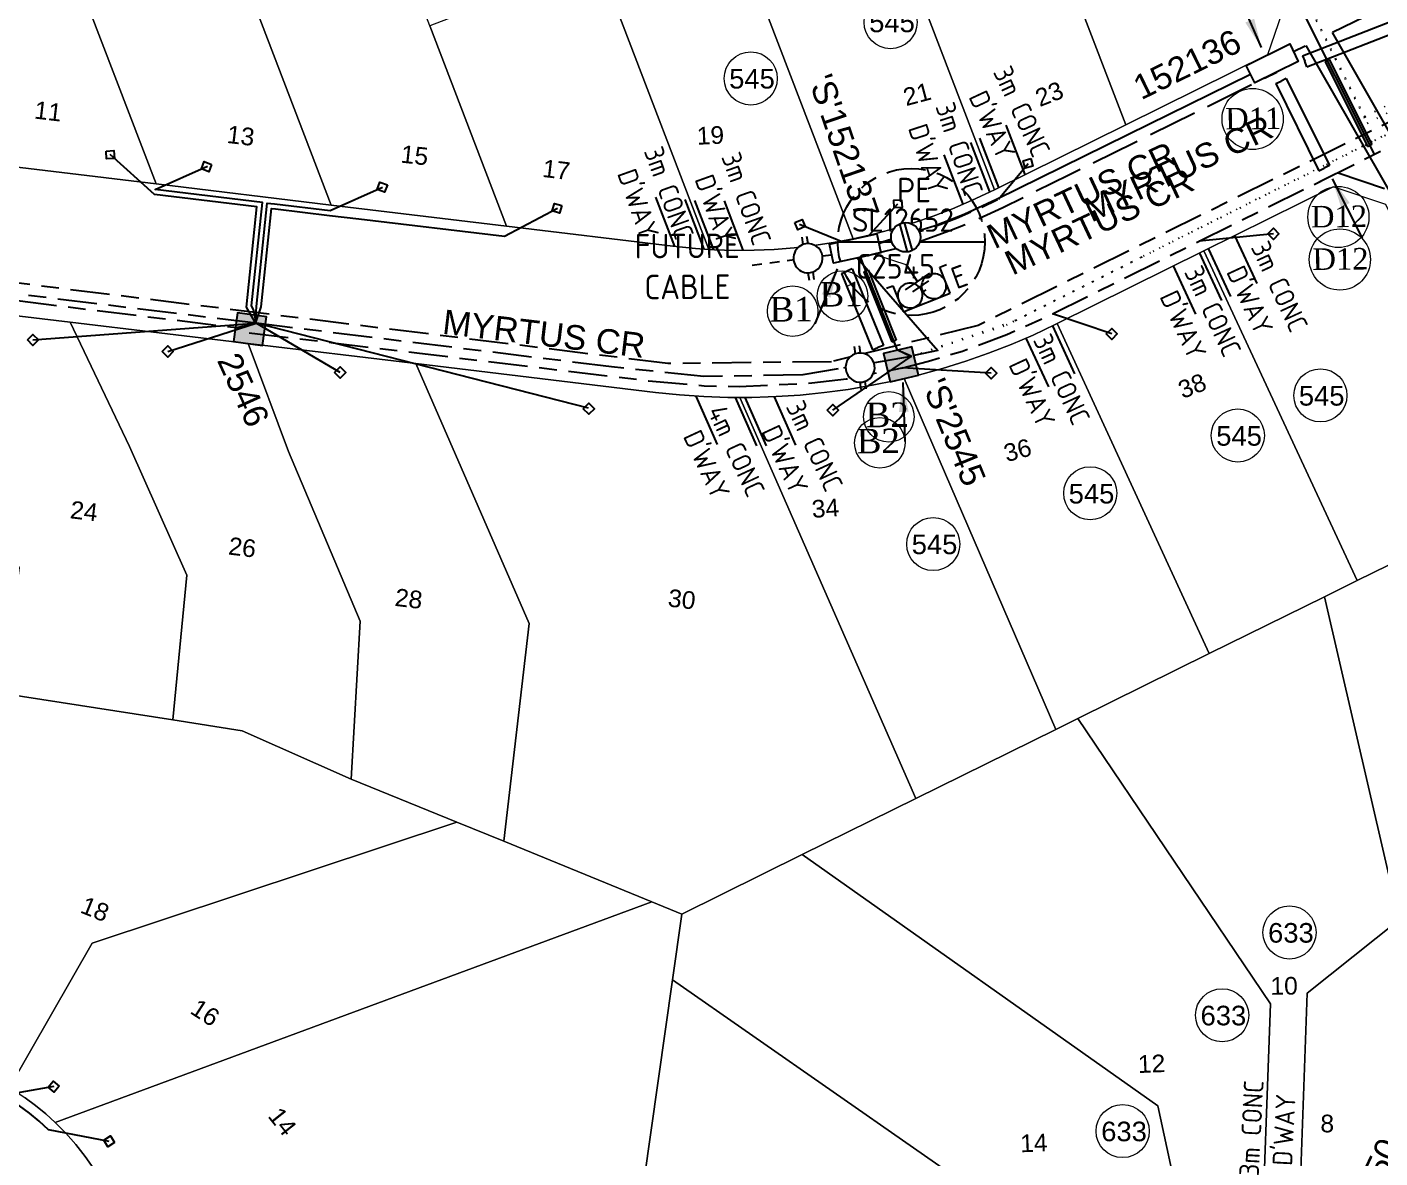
# Model space of a CAD drawing. Header units: metres. Extents: x 298214 to 299272, y 6265564 to 6266203.
# Drawn here: x 298589.3 to 298727.3, y 6265861.8 to 6265977.2 of the extents above; entities that cross this region are included whole.
import ezdxf
from ezdxf.enums import TextEntityAlignment as Align

# ---------------------------------------------------------------- set-up
doc = ezdxf.new("R2010")
doc.units = ezdxf.units.M
for name, pattern in [('Cable Exist UG', [8.2, 4, -1.2, 1.8, -1.2]), ('Cable Remove', [2, 0, -2]), ('IE Trench LV', [6.5, 5, -1.5]), ('IECLCHAINA', [8.2, 4, -1.2, 1.8, -1.2]), ('IECLDOTA', [1.8, 1, -0.8])]:
    doc.linetypes.add(name, pattern=pattern)
doc.layers.get('0').update_dxf_attribs({"color": 6})
doc.layers.add('Cadastre Land Parcels_SP_EXT', color=9, linetype='Continuous', lineweight=5)
doc.layers.add('Cadastre Roads_SP_EXT', color=9, linetype='Continuous', lineweight=5)
for name, color, linetype in [('Duct_SP_NEW', 2, 'Continuous'), ('Equip_LV_EXT', 7, 'Continuous'), ('Equip_LV_NEW', 2, 'Continuous'), ('Mains_HV_EXT', 7, 'Continuous'), ('Mains_LV_EXT', 7, 'Continuous'), ('Mains_LV_NEW_T84', 2, 'Continuous'), ('Mains_SL_EXT', 7, 'Continuous'), ('Notes_LV_MISC', 7, 'Continuous'), ('NOTES_SL_EXT', 7, 'Continuous'), ('Notes_SL_MISC', 7, 'Continuous'), ('Notes_SP_EXT', 7, 'Continuous'), ('Notes_SP_MISC', 7, 'Continuous'), ('Services_SP_EXT', 7, 'Continuous'), ('SupportsUG_SP_LV_NEW', 2, 'Continuous'), ('SupportsUG_SP_LV_SL_EXT', 7, 'Continuous'), ('Trench_SP_NEW', 2, 'Continuous'), ('UG_Details_SP_MISC', 7, 'Continuous')]:
    doc.layers.add(name, color=color, linetype=linetype)
doc.layers.add('Features_HIDE', color=1, linetype='Continuous', plot=False)
doc.layers.get('Features_HIDE').off()
doc.styles.add('COLUMN_LABEL', font='arial.ttf')
doc.styles.add('iecISOCP', font='isocp.shx')
doc.styles.add('iecNAME', font='times.ttf')
doc.styles.add('iecRoadName', font='arial.ttf', dxfattribs={"height": 3.5})
doc.styles.add('POLE_LABEL', font='arial.ttf')
doc.styles.get("Standard").update_dxf_attribs({"font": 'arial.ttf'})
doc.linetypes.add('IECLCABX1', pattern='A,7,-0.25,["x",Standard,S=2,R=0,X=0.2,Y=-0.8],-2.1', length=9.35)
doc.dimstyles.new('UGT1', dxfattribs={"dimtxt": 2.5, "dimasz": 2, "dimexe": 1.25, "dimexo": 0.625, "dimgap": 1, "dimtad": 1, "dimjust": 1, "dimlfac": 1000, "dimtxsty": 'iecISOCP', "dimblk1": 'M05', "dimblk2": 'NONE', "dimsah": 1, "dimcen": 0, "dimse1": 1, "dimse2": 1, "dimadec": 0, "dimazin": 0, "dimtfac": 1, "dimtmove": 0, "dimatfit": 3, "dimfxl": 1, "dimarcsym": 0})

# ---------------------------------------------------------------- blocks, each defined once
blk = doc.blocks.new('COLUMN_EXT')
blk.add_hatch(color=256).paths.add_polyline_path([(-1.49, 1.48), (-1.49, -1.49), (1.48, -1.49), (1.48, 1.48)])
blk.add_lwpolyline([(-1.49, -1.49), (1.48, -1.49), (1.48, 1.48), (-1.49, 1.48)], close=True)
for tag, height, style, flags, p in [('ASSET_NUM', 2.5, 'COLUMN_LABEL', 8, (2, 2)), ('STRUCTURE_PLANT_NUMBER', 0.2, 'POLE_LABEL', 9, (1.81, 0.03)), ('STREET_CODE', 0.2, 'COLUMN_LABEL', 9, (1.81, -0.2))]:
    blk.add_attdef(tag, text='', height=height, dxfattribs=dict(style=style, flags=flags)).set_placement(p, align=Align.MIDDLE_LEFT)
at = {"flags": 9}
for tag, p in [('COLUMN_TYPE', (1.81, -0.4)), ('OWNED_BY', (1.81, -0.6)), ('STATE', (1.81, -0.8)), ('USAGE', (1.81, -1)), ('LEGEND', (1.81, -1.2)), ('LOCATION', (1.81, -1.4)), ('STREETNAME', (1.81, -1.6)), ('SUBURB', (1.81, -1.8)), ('NOTES', (1.81, -2))]:
    blk.add_attdef(tag, text='', height=0.2, dxfattribs=at).set_placement(p, align=Align.MIDDLE_LEFT)
at = {"flags": 1}
blk.add_attdef('Z', (1.81, -2.35), '', height=0.2, dxfattribs=at)
blk = doc.blocks.new('CCP_EXT')
at = {"flags": 9}
for tag, p in [('LEGEND', (0, -1.4)), ('STATE', (0, -1.8)), ('LIFE_SUPPORT', (0, -1.6)), ('NOTES', (0, -2))]:
    blk.add_attdef(tag, text='', height=0.2, dxfattribs=at).set_placement(p, align=Align.MIDDLE_LEFT)
blk.add_wipeout([(0, 0.57), (0.57, 0), (0, -0.57), (-0.57, 0)])
blk.add_lwpolyline([(-0.57, 0), (0, 0.57), (0.57, 0), (0, -0.57), (-0.57, 0)])
at = {"flags": 1}
blk.add_attdef('Z', (0, 0), '', height=0.2, dxfattribs=at)
at = {"flags": 9}
for tag, p in [('CCP_TYPE', (0, 0)), ('CONSTRUCTED_VOLTAGE', (0, -0.2)), ('OPERATING_VOLTAGE', (0, -0.6)), ('ORIENTATION', (0, -0.8)), ('OWNED_BY', (0, -1)), ('NO_PHASES', (0, -0.4)), ('USAGE', (0, -1.2))]:
    blk.add_attdef(tag, text='', height=0.2, dxfattribs=at).set_placement(p, align=Align.MIDDLE_LEFT)
blk = doc.blocks.new('LV_UG_LINKS_OPEN_EXT')
for p, q in [((-0.25, 1.47), (-0.25, 2.22)), ((0.25, 1.47), (0.25, 2.22)), ((-0.25, -1.47), (-0.25, -2.22)), ((0.25, -1.47), (0.25, -2.22))]:
    blk.add_line(p, q)
at = {"flags": 9}
for tag, p in [('ACTUAL_STATUS', (0, 0)), ('CONSTRUCTED_VOLTAGE', (0, -0.2)), ('OPERATING_VOLTAGE', (0, -0.6)), ('ORIENTATION', (0, -0.8)), ('STATE', (0, -1)), ('SWITCH_TYPE', (0, -1.2)), ('NO_PHASES', (0, -0.4)), ('USAGE', (0, -1.4)), ('NOTES', (0, -1.6))]:
    blk.add_attdef(tag, text='', height=0.2, dxfattribs=at).set_placement(p, align=Align.MIDDLE_LEFT)
at = {"flags": 1}
blk.add_attdef('Z', (0, 0), '', height=0.2, dxfattribs=at)
blk.add_wipeout([(-0.25, 1.47), (-0.43, 1.43), (-0.61, 1.36), (-0.77, 1.28), (-0.93, 1.17), (-1.07, 1.05), (-1.19, 0.9), (-1.29, 0.75), (-1.38, 0.58), (-1.44, 0.4), (-1.48, 0.22), (-1.49, 0.03), (-1.49, -0.16), (-1.45, -0.34), (-1.4, -0.52), (-1.32, -0.69), (-1.23, -0.85), (-1.11, -1), (-0.98, -1.13), (-0.83, -1.24), (-0.66, -1.34), (-0.49, -1.41), (-0.31, -1.46), (-0.13, -1.49), (0.06, -1.49), (0.25, -1.47), (0.43, -1.43), (0.61, -1.36), (0.77, -1.28), (0.93, -1.17), (1.07, -1.05), (1.19, -0.9), (1.29, -0.75), (1.38, -0.58), (1.44, -0.4), (1.48, -0.22), (1.49, -0.03), (1.49, 0.16), (1.45, 0.34), (1.4, 0.52), (1.32, 0.69), (1.23, 0.85), (1.11, 1), (0.98, 1.13), (0.83, 1.24), (0.66, 1.34), (0.49, 1.41), (0.31, 1.46), (0.13, 1.49), (-0.06, 1.49)])
blk.add_lwpolyline([(0, -1.49, 1), (0, 1.49, 1)], format="xyb", close=True)
blk = doc.blocks.new('d2212')
at = {"layer": 'Notes_SP_EXT', "color": 1}
for p, q in [((298848.042, 6265874.283), (298848.502, 6265874.285)), ((298848.507, 6265874.285), (298848.511, 6265872.388)), ((298851.946, 6265873.521), (298851.942, 6265874.293)), ((298851.943, 6265874.293), (298852.443, 6265874.295)), ((298851.951, 6265872.396), (298851.946, 6265873.521)), ((298848.511, 6265872.384), (298851.951, 6265872.392))]:
    blk.add_line(p, q, dxfattribs=at)
for points in [[(298848.522, 6265873.233, 1), (298850.21, 6265873.23, 1)], [(298850.257, 6265873.233, 1), (298851.944, 6265873.23, 1)]]:
    blk.add_lwpolyline(points, format="xyb", close=True, dxfattribs=at)
at = {"layer": 'Notes_SP_MISC', "linetype": 'Continuous', "insert": (298852.94, 6265873.193), "char_height": 1.5, "width": 1.93709, "attachment_point": 5, "rotation": 358.65917, "style": 'iecISOCP'}
blk.add_mtext('E', dxfattribs=at)
blk = doc.blocks.new('PILLAR_NEW')
for tag, height, flags, p in [('ASSET_NUM', 2.5, 8, (2, 4)), ('STREET_CODE', 0.2, 9, (1.5, 2))]:
    blk.add_attdef(tag, text='', height=height, dxfattribs=dict(flags=flags)).set_placement(p, align=Align.MIDDLE_LEFT)
blk.add_wipeout([(-2.47, 0.99), (2.47, 0.99), (2.47, -0.99), (-2.47, -0.99)])
at = {"lineweight": -3}
blk.add_lwpolyline([(-2.47, 0.99), (2.47, 0.99), (2.47, -0.99), (-2.47, -0.99)], close=True, dxfattribs=at)
for tag, flags, p in [('OWNED_BY', 9, (1.5, 1.8)), ('OPERATED_BY', 9, (1.5, 1.6)), ('MAINTAINED_BY', 9, (1.5, 1.4)), ('STATE', 9, (1.5, 1.2)), ('SUPPORT_TYPE', 9, (1.5, 1)), ('SUBURB', 9, (1.5, 0.2)), ('STREETNAME', 9, (1.5, 0)), ('USAGE', 9, (1.5, 0.8)), ('LEGEND', 9, (1.5, 0.6)), ('PARENT', 9, (1.5, 0.4)), ('Z', 1, (1.5, -0.6)), ('LOCATION', 9, (1.5, -0.2)), ('NOTES', 9, (1.5, -0.4))]:
    blk.add_attdef(tag, text='', height=0.2, dxfattribs=dict(flags=flags)).set_placement(p, align=Align.MIDDLE_LEFT)
blk = doc.blocks.new('_None')
blk = doc.blocks.new('M05')
blk.add_hatch(color=256).paths.add_polyline_path([(-2, 0), (-0.701, -0.75), (-0.701, 0.75)])
at = {"color": 1}
blk.add_lwpolyline([(-0.701, 0.75), (-0.701, -0.75), (-2, 0)], close=True, dxfattribs=at)
blk = doc.blocks.new('LV_UG_LINKS_CLOSED_NEW')
for tag, flags, p in [('TYPE', 9, (1.5, -2.6)), ('Z', 1, (1.5, -2.8)), ('NUMBER_OF_PHASES', 9, (1.5, -2.4))]:
    blk.add_attdef(tag, text='', height=0.2, dxfattribs=dict(flags=flags)).set_placement(p, align=Align.MIDDLE_LEFT)
blk.add_wipeout([(-1.06, 1.06), (-1.18, 0.92), (-1.29, 0.76), (-1.37, 0.59), (-1.43, 0.42), (-1.48, 0.23), (-1.49, 0.05), (-1.49, -0.14), (-1.46, -0.33), (-1.41, -0.51), (-1.33, -0.68), (-1.24, -0.84), (-1.12, -0.99), (-0.99, -1.12), (-0.84, -1.24), (-0.68, -1.33), (-0.51, -1.41), (-0.33, -1.46), (-0.14, -1.49), (0.05, -1.49), (0.23, -1.48), (0.42, -1.43), (0.59, -1.37), (0.76, -1.29), (0.92, -1.18), (1.06, -1.06), (1.18, -0.92), (1.29, -0.76), (1.37, -0.59), (1.43, -0.42), (1.48, -0.23), (1.49, -0.05), (1.49, 0.14), (1.46, 0.33), (1.41, 0.51), (1.33, 0.68), (1.24, 0.84), (1.12, 0.99), (0.99, 1.12), (0.84, 1.24), (0.68, 1.33), (0.51, 1.41), (0.33, 1.46), (0.14, 1.49), (-0.05, 1.49), (-0.23, 1.48), (-0.42, 1.43), (-0.59, 1.37), (-0.76, 1.29), (-0.92, 1.18)])
for p, q in [((-0.25, -1.48), (-0.25, 1.48)), ((0.25, -1.48), (0.25, 1.48))]:
    blk.add_line(p, q)
blk.add_circle((0, 0), 1.5)
at = {"flags": 9}
for tag, p in [('ACTUAL_STATUS', (1.5, 0)), ('CONSTRUCTED_VOLTAGE', (1.5, -0.2)), ('OPERATING_VOLTAGE', (1.5, -0.6)), ('ORIENTATION', (1.5, -0.8)), ('STATE', (1.5, -1)), ('SWITCH_TYPE', (1.5, -1.2)), ('NO_PHASES', (1.5, -0.4)), ('USAGE', (1.5, -1.4)), ('OWNED_BY', (1.5, -1.8)), ('OPERATED_BY', (1.5, -2)), ('NOTES', (1.5, -1.6)), ('MAINTAINED_BY', (1.5, -2.2))]:
    blk.add_attdef(tag, text='', height=0.2, dxfattribs=at).set_placement(p, align=Align.MIDDLE_LEFT)
blk = doc.blocks.new('Earth')
for p, q in [((170.11, 339.38), (170.11, 341.42)), ((168.61, 339.38), (171.61, 339.38)), ((169.11, 338.78), (171.11, 338.78)), ((169.86, 338.18), (170.36, 338.18))]:
    blk.add_line(p, q)

msp = doc.modelspace()

# ---------------------------------------------------------------- linework, layer by layer
at = {"layer": 'Cadastre Land Parcels_SP_EXT', "linetype": 'Continuous'}
for points in [[(298690.83, 6265994.75), (298701.39, 6265967.2), (298715.91, 6265974.37), (298717.72, 6265979.73), (298707.2, 6266001.01), (298690.83, 6265994.75)], [(298676.93, 6265989.42), (298687.99, 6265960.58), (298701.39, 6265967.2), (298690.83, 6265994.75), (298679.04, 6265990.23), (298676.93, 6265989.42)], [(298662.7, 6265983.97), (298673.58, 6265955.57), (298675.65, 6265956.05), (298677.69, 6265956.59), (298679.72, 6265957.21), (298681.73, 6265957.9), (298683.71, 6265958.65), (298685.65, 6265959.48), (298687.57, 6265960.38), (298687.99, 6265960.58), (298676.93, 6265989.42), (298664.91, 6265984.82), (298662.7, 6265983.97)], [(298594.17, 6265982.76), (298602.44, 6265961.18), (298620.32, 6265959.02), (298611.69, 6265981.53), (298609.04, 6265988.45), (298594.17, 6265982.76)], [(298574.43, 6265979.91), (298580.6, 6265963.82), (298602.44, 6265961.18), (298594.17, 6265982.76), (298592.6, 6265986.87), (298574.43, 6265979.91)], [(298611.69, 6265981.53), (298620.32, 6265959.02), (298638.2, 6265956.87), (298630.36, 6265977.31), (298626.55, 6265987.22), (298611.69, 6265981.53)], [(298630.36, 6265977.31), (298638.2, 6265956.87), (298655.18, 6265954.82), (298657.48, 6265954.58), (298658.86, 6265954.49), (298649.5, 6265978.91), (298647.58, 6265983.91), (298630.36, 6265977.31)], [(298649.5, 6265978.91), (298658.86, 6265954.49), (298659.41, 6265954.46), (298661.45, 6265954.39), (298663.48, 6265954.4), (298665.52, 6265954.49), (298667.54, 6265954.65), (298669.57, 6265954.88), (298671.58, 6265955.19), (298673.58, 6265955.57), (298662.7, 6265983.97), (298649.5, 6265978.91)], [(298709.37, 6265954.35), (298725.01, 6265920.69), (298742.6, 6265929.31), (298740.83, 6265932.89), (298739.98, 6265934.67), (298727.93, 6265959.08), (298722.57, 6265960.89), (298709.37, 6265954.35)], [(298694.39, 6265946.93), (298709.92, 6265913.24), (298721.67, 6265919.04), (298725.01, 6265920.69), (298709.37, 6265954.35), (298694.39, 6265946.93)], [(298576.8, 6265949.09), (298588.45, 6265921.98), (298586.83, 6265909.18), (298604.14, 6265906.47), (298605.59, 6265921.24), (298599.71, 6265934.36), (298593.65, 6265947.07), (298576.8, 6265949.09)], [(298593.65, 6265947.07), (298599.71, 6265934.36), (298605.59, 6265921.24), (298604.14, 6265906.47), (298611.23, 6265905.36), (298622.35, 6265900.41), (298623.27, 6265916.54), (298615.94, 6265933.85), (298611.82, 6265944.89), (298593.65, 6265947.07)], [(298678.78, 6265941.32), (298694.25, 6265905.5), (298696.51, 6265906.61), (298709.92, 6265913.24), (298694.39, 6265946.93), (298694.2, 6265946.83), (298691.95, 6265945.75), (298689.69, 6265944.78), (298687.39, 6265943.89), (298685.06, 6265943.07), (298682.7, 6265942.34), (298680.33, 6265941.69), (298678.78, 6265941.32)], [(298611.82, 6265944.89), (298615.94, 6265933.85), (298623.27, 6265916.54), (298622.35, 6265900.41), (298633.13, 6265896.04), (298637.92, 6265894.09), (298640.51, 6265916.32), (298628.93, 6265942.84), (298611.82, 6265944.89)], [(298628.93, 6265942.84), (298640.51, 6265916.32), (298637.92, 6265894.09), (298653.02, 6265887.9), (298656.09, 6265886.65), (298668.38, 6265892.72), (298679.96, 6265898.44), (298662, 6265939.39), (298660.79, 6265939.39), (298658.32, 6265939.48), (298655.86, 6265939.65), (298653.4, 6265939.9), (298628.93, 6265942.84)], [(298662, 6265939.39), (298679.96, 6265898.44), (298694.25, 6265905.5), (298678.78, 6265941.32), (298677.93, 6265941.11), (298675.51, 6265940.62), (298673.08, 6265940.21), (298670.64, 6265939.88), (298668.18, 6265939.63), (298665.72, 6265939.47), (298663.26, 6265939.39), (298662, 6265939.39)], [(298721.67, 6265919.04), (298729.31, 6265886.08), (298755.53, 6265906.97), (298753.69, 6265909.56), (298751.92, 6265912.2), (298750.23, 6265914.89), (298748.62, 6265917.64), (298747.08, 6265920.42), (298745.63, 6265923.25), (298745.3, 6265923.93), (298744.39, 6265925.7), (298742.6, 6265929.31), (298725.01, 6265920.69), (298721.67, 6265919.04)], [(298696.51, 6265906.61), (298716.18, 6265877.48), (298715.19, 6265850.49), (298716.42, 6265850.7), (298717.66, 6265850.86), (298718.91, 6265850.95), (298719.92, 6265878.6), (298729.31, 6265886.08), (298721.67, 6265919.04), (298709.92, 6265913.24), (298696.51, 6265906.61)], [(298578.09, 6265910.55), (298584.5, 6265882.38), (298581.31, 6265871.66), (298582.74, 6265871.19), (298584.14, 6265870.65), (298585.51, 6265870.02), (298586.84, 6265869.33), (298587.46, 6265868.96), (298595.9, 6265883.67), (298633.13, 6265896.04), (298622.35, 6265900.41), (298611.23, 6265905.36), (298604.14, 6265906.47), (298586.83, 6265909.18), (298578.09, 6265910.55)], [(298668.38, 6265892.72), (298704.66, 6265867.1), (298708.73, 6265848.35), (298710.08, 6265848.95), (298711.45, 6265849.48), (298712.68, 6265849.88), (298713.93, 6265850.22), (298715.19, 6265850.49), (298716.18, 6265877.48), (298696.51, 6265906.61), (298694.25, 6265905.5), (298679.96, 6265898.44), (298668.38, 6265892.72)], [(298587.46, 6265868.96), (298587.98, 6265868.65), (298589.08, 6265867.91), (298590.14, 6265867.12), (298591.17, 6265866.28), (298592.15, 6265865.39), (298653.02, 6265887.9), (298637.92, 6265894.09), (298633.13, 6265896.04), (298595.9, 6265883.67), (298587.46, 6265868.96)], [(298655.13, 6265879.93), (298704.32, 6265845.65), (298704.93, 6265846.11), (298706.15, 6265846.92), (298707.43, 6265847.67), (298708.73, 6265848.35), (298704.66, 6265867.1), (298668.38, 6265892.72), (298656.09, 6265886.65), (298655.13, 6265879.93)], [(298592.15, 6265865.39), (298593.23, 6265864.29), (298594.25, 6265863.14), (298595.2, 6265861.92), (298596.07, 6265860.66), (298596.88, 6265859.34), (298597.6, 6265857.98), (298598.25, 6265856.58), (298598.81, 6265855.15), (298652.21, 6265859.33), (298655.13, 6265879.93), (298656.09, 6265886.65), (298653.02, 6265887.9), (298592.15, 6265865.39)], [(298744.05, 6265874.89), (298729.31, 6265886.08), (298719.92, 6265878.6), (298718.91, 6265850.95), (298720.37, 6265850.98), (298721.83, 6265850.94), (298723.28, 6265850.82), (298724.72, 6265850.61), (298726.16, 6265850.33), (298727.57, 6265849.96), (298728.96, 6265849.53), (298730.33, 6265849.01), (298731.66, 6265848.43), (298744.05, 6265874.89)], [(298652.21, 6265859.33), (298692.36, 6265831.22), (298698.77, 6265840.03), (298699.65, 6265841.18), (298700.59, 6265842.27), (298701.59, 6265843.31), (298702.64, 6265844.3), (298703.75, 6265845.22), (298704.32, 6265845.65), (298655.13, 6265879.93), (298652.21, 6265859.33)]]:
    msp.add_lwpolyline(points, close=True, dxfattribs=at)
at = {"layer": 'Cadastre Land Parcels_SP_EXT'}
for centre in [(298677.4, 6265977.69), (298663.12, 6265971.94), (298721.26, 6265939.59), (298712.83, 6265935.5), (298697.77, 6265929.6), (298681.75, 6265924.42), (298718.11, 6265884.78), (298711.23, 6265876.33), (298701.08, 6265864.51)]:
    msp.add_circle(centre, 2.71, dxfattribs=at)
at = {"layer": 'Duct_SP_NEW'}
for p, q in [((298719.44, 6265974.26), (298734.76, 6265980.22)), ((298719.88, 6265973.14), (298735.2, 6265979.1)), ((298719.44, 6265974.26), (298719.66, 6265973.7)), ((298719.88, 6265973.14), (298719.66, 6265973.7)), ((298716.71, 6265971.42), (298717.25, 6265971.68)), ((298716.71, 6265971.42), (298721.11, 6265962.52)), ((298717.78, 6265971.95), (298717.25, 6265971.68)), ((298717.78, 6265971.95), (298722.19, 6265963.05)), ((298721.11, 6265962.52), (298721.65, 6265962.79)), ((298722.19, 6265963.05), (298721.65, 6265962.79)), ((298672.37, 6265952.05), (298672.93, 6265952.28))]:
    msp.add_line(p, q, dxfattribs=at)
at = {"layer": 'Mains_LV_EXT', "linetype": 'Cable Remove', "ltscale": 0.5}
msp.add_lwpolyline([(298709.58, 6266000.49), (298726.03, 6265967.38), (298733.55, 6265971.21), (298731.25, 6265975.87), (298735.09, 6265977.77), (298737.34, 6265977.09)], dxfattribs=at)
at = {"layer": 'Mains_LV_EXT', "linetype": 'Cable Exist UG'}
for points in [[(298612.65, 6265946.95), (298554.14, 6265954.11)], [(298679.48, 6265943.55), (298672.07, 6265942.29)]]:
    msp.add_lwpolyline(points, dxfattribs=at)
at = {"layer": 'Mains_LV_NEW_T84', "color": 2, "linetype": 'IECLCABX1', "flags": 128}
for points in [[(298735.57, 6265982.97), (298731.4, 6265981), (298722.49, 6265976.62)], [(298746.56, 6265930.3), (298731.49, 6265960.92), (298722.48, 6265976.62)], [(298742.38, 6265931.99), (298728.84, 6265959.51), (298719.8, 6265975.29)]]:
    msp.add_lwpolyline(points, dxfattribs=at)
at = {"layer": 'Mains_SL_EXT', "linetype": 'Cable Remove', "ltscale": 0.5}
msp.add_lwpolyline([(298737.34, 6265977.09), (298735.68, 6265973.08), (298725.78, 6265968.01), (298707.57, 6266004.79)], dxfattribs=at)
at = {"layer": 'Mains_SL_EXT', "linetype": 'Cable Exist UG'}
msp.add_lwpolyline([(298554.14, 6265954.11), (298555.74, 6265953.26), (298610.69, 6265946.51), (298612.65, 6265946.95)], dxfattribs=at)
at = {"layer": 'Notes_LV_MISC', "lineweight": 0}
msp.add_circle((298723.1, 6265957.8), 3.12, dxfattribs=at)
at = {"layer": 'Notes_SP_EXT'}
for p, q in [((298687.53, 6265960.36), (298685.59, 6265965.41)), ((298688.43, 6265960.8), (298686.5, 6265965.85)), ((298684.8, 6265959.12), (298682.86, 6265964.16)), ((298655.38, 6265954.8), (298653.44, 6265959.84)), ((298658.37, 6265954.52), (298656.43, 6265959.57)), ((298659.36, 6265954.46), (298657.43, 6265959.5)), ((298662.36, 6265954.4), (298660.43, 6265959.44)), ((298712.51, 6265955.9), (298714.78, 6265951.01)), ((298708.9, 6265954.17), (298711.18, 6265949.27)), ((298709.82, 6265954.57), (298712.09, 6265949.68)), ((298706.24, 6265952.8), (298708.51, 6265947.9)), ((298693.91, 6265946.69), (298696.18, 6265941.79)), ((298691.22, 6265945.36), (298693.5, 6265940.46)), ((298657.52, 6265939.53), (298659.71, 6265934.58)), ((298661.52, 6265939.39), (298663.7, 6265934.44)), ((298662.52, 6265939.39), (298664.7, 6265934.44)), ((298665.52, 6265939.46), (298667.7, 6265934.52))]:
    msp.add_line(p, q, dxfattribs=at)
at = {"layer": 'Notes_SP_EXT', "lineweight": 0}
for centre, radius in [((298723.25, 6265953.46), 3.12), ((298667.4, 6265948.19), 2.58), ((298676.3, 6265934.75), 2.58)]:
    msp.add_circle(centre, radius, dxfattribs=at)
at = {"layer": 'Services_SP_EXT'}
for points in [[(298679.51, 6265943.58), (298678.11, 6265944.21), (298673.96, 6265954.62)], [(298679.54, 6265943.53), (298678.11, 6265944.21), (298674.33, 6265953.69)]]:
    msp.add_lwpolyline(points, dxfattribs=at)
at = {"layer": 'Trench_SP_NEW', "color": 4, "linetype": 'IE Trench LV', "flags": 128}
msp.add_lwpolyline([(298723.06, 6265962.31), (298729.99, 6265959.96)], dxfattribs=at)
at = {"layer": 'UG_Details_SP_MISC'}
for p, q in [((298721.73, 6265973.68), (298721.94, 6265973.79)), ((298721.73, 6265973.68), (298726.07, 6265964.99)), ((298722.16, 6265973.89), (298721.94, 6265973.79)), ((298722.16, 6265973.89), (298726.5, 6265965.2)), ((298726.5, 6265965.2), (298726.29, 6265965.09)), ((298726.07, 6265964.99), (298726.29, 6265965.09)), ((298674.66, 6265952.22), (298674.88, 6265952.31)), ((298675.11, 6265952.4), (298674.88, 6265952.31)), ((298677.52, 6265945.05), (298677.74, 6265945.14)), ((298677.96, 6265945.23), (298677.74, 6265945.14))]:
    msp.add_line(p, q, dxfattribs=at)
at = {"layer": 'UG_Details_SP_MISC', "color": 7, "flags": 128}
msp.add_lwpolyline([(298718.71, 6265980.22), (298726.74, 6265964.2)], dxfattribs=at)
at = {"layer": 'UG_Details_SP_MISC', "color": 7, "linetype": 'Cable Exist UG', "flags": 128}
msp.add_lwpolyline([(298721.12, 6265961.38), (298741.09, 6265971.39)], dxfattribs=at)

# ---------------------------------------------------------------- block references
at = {"layer": 'Features_HIDE', "color": 7, "linetype": 'Cable Exist UG', "xscale": 1.5, "yscale": 1.5, "zscale": 1.5, "rotation": 21.46904212298857}
msp.add_blockref('d2212', (3321458.5, -2644795.56), dxfattribs=at)
at = {"layer": 'SupportsUG_SP_LV_SL_EXT'}
ref = msp.add_blockref('COLUMN_EXT', (298612.02, 6265946.36), dxfattribs=dict(at, rotation=352.032894511829))
ref.add_attrib('ASSET_NUM', '2546', dxfattribs={"layer": '0', "height": 2.5, "rotation": 294.4309, "style": 'COLUMN_LABEL'}).set_placement((298610.89, 6265944.22), align=Align.TOP_LEFT)
ref = msp.add_blockref('COLUMN_EXT', (298678.45, 6265942.76), dxfattribs=dict(at, rotation=13.09226751010281))
ref.add_attrib('ASSET_NUM', "'S'2545", dxfattribs={"layer": '0', "height": 2.5, "rotation": 292.3932, "style": 'COLUMN_LABEL'}).set_placement((298682.86, 6265941.61), align=Align.TOP_LEFT)

# ---------------------------------------------------------------- texts
at = {"layer": 'Cadastre Land Parcels_SP_EXT'}
for s, height, p in [('545', 2, (298675.21, 6265976.66)), ('545', 2, (298660.92, 6265970.91)), ('545', 2, (298719.06, 6265938.55)), ('545', 2, (298710.63, 6265934.46)), ('545', 2, (298695.57, 6265928.56)), ('545', 2, (298679.55, 6265923.39)), ('633', 2, (298715.92, 6265883.74)), ('633', 2, (298709.03, 6265875.3)), ('8', 1.8, (298721.26, 6265864.38)), ('633', 2, (298698.89, 6265863.47))]:
    msp.add_text(s, height=height, dxfattribs=at).set_placement(p)
for s, rotation, p in [('21', 14.8337, (298678.97, 6265969.11)), ('23', 21.5159, (298692.62, 6265969.01)), ('11', 353.2902, (298589.93, 6265967.86)), ('13', 353.3201, (298609.59, 6265965.37)), ('19', 2.6385, (298657.65, 6265965.17)), ('15', 353.7742, (298627.33, 6265963.36)), ('17', 353.2599, (298641.79, 6265961.9)), ('38', 21.4137, (298707.2, 6265939.22)), ('36', 15.2242, (298689.24, 6265932.77)), ('24', 353.2586, (298593.59, 6265927.06)), ('34', 3.7716, (298669.41, 6265927.09)), ('26', 353.2611, (298609.74, 6265923.36)), ('28', 353.2596, (298626.73, 6265918.12)), ('30', 353.2527, (298654.6, 6265918.06)), ('18', 338.0775, (298594.58, 6265886.85)), ('10', 0.7748, (298716.17, 6265878.41)), ('16', 327.0929, (298605.79, 6265876.6)), ('12', 2.1963, (298702.67, 6265870.43)), ('14', 308.3993, (298613.76, 6265866.02)), ('14', 2.1963, (298690.65, 6265862.34))]:
    msp.add_text(s, height=1.8, rotation=rotation, dxfattribs=at).set_placement(p)
at = {"layer": 'Cadastre Roads_SP_EXT', "color": 1}
msp.add_text('MYRTUS CR', height=2.5, rotation=353.1612, dxfattribs=at).set_placement((298631.57, 6265945.89))
at = {"layer": 'Equip_LV_NEW', "linetype": 'Continuous', "insert": (298656.65, 6265952.75), "char_height": 2.5, "width": 17.7476, "attachment_point": 5, "rotation": 0.2778, "style": 'iecISOCP'}
msp.add_mtext('FUTURE CABLE', dxfattribs=at)
at = {"layer": 'Notes_LV_MISC', "style": 'iecNAME'}
for s, height, p in [('D11', 2.2, (298711.55, 6265966.73)), ('D12', 2.2, (298720.31, 6265956.73)), ('B2', 2.5, (298674.86, 6265936.34))]:
    msp.add_text(s, height=height, rotation=0.5671, dxfattribs=at).set_placement(p)
at = {"layer": 'Notes_SL_MISC', "color": 1}
msp.add_text('MYRTUS CR', height=2.5, rotation=25.1908, dxfattribs=at).set_placement((298697.89, 6265957.21))
at = {"layer": 'Notes_SP_EXT', "style": 'iecNAME'}
for s, height, p in [('D12', 2.2, (298720.46, 6265952.39)), ('B1', 2.5, (298665.05, 6265947.12)), ('B2', 2.5, (298673.95, 6265933.67))]:
    msp.add_text(s, height=height, rotation=0.5671, dxfattribs=at).set_placement(p)
at = {"layer": 'Notes_SP_EXT', "lineweight": 0, "char_height": 2, "width": 15.0675, "attachment_point": 5, "style": 'iecISOCP'}
for s, insert, rotation in [("3m CONC D'WAY", (298653.2, 6265959.7), 289.631), ("3m CONC D'WAY", (298661.1, 6265959.12), 289.631), ("3m CONC D'WAY", (298708.76, 6265947.49), 294.8844), ("3m CONC D'WAY", (298693.34, 6265940.54), 294.8844), ("4m CONC D'WAY", (298660.13, 6265933.23), 294.8844), ("3m CONC D'WAY", (298715.89, 6265864.72), 87.0116)]:
    msp.add_mtext(s, dxfattribs=dict(at, insert=insert, rotation=rotation))

# ---------------------------------------------------------------- leaders
at = {"layer": 'Notes_SP_EXT', "lineweight": 0}
for points in [[(298715.24, 6265975.09), (298712.3, 6265981.91)], [(298722.46, 6265961.69), (298725.51, 6265955.65)], [(298678.63, 6265940.91), (298678.86, 6265934.9)]]:
    msp.add_leader(points, dimstyle='UGT1', override={"dimasz": 3, "dimgap": 1, "dimtad": 0}, dxfattribs=at)

# ---------------------------------------------------------------- next in the draw order: block references
at = {"layer": 'Duct_SP_NEW'}
ref = msp.add_blockref('PILLAR_NEW', (298723.78, 6265849.65), dxfattribs=dict(at, rotation=352.6133480204063))
ref.add_attrib('ASSET_NUM', '152150', dxfattribs={"height": 2.5, "rotation": 65}).set_placement((298723.49, 6265852.95), align=Align.MIDDLE_LEFT)
at = {"layer": 'Services_SP_EXT'}
for p, rotation in [((298597.76, 6265964.15), 318.7507686539547), ((298691.42, 6265963.27), 241.2893044095721), ((298607.58, 6265962.94), 204.1497019860682), ((298625.52, 6265960.84), 204.1557932030055), ((298678.14, 6265959.14), 227.6291038563137), ((298643.35, 6265958.69), 208.1768297313366), ((298668.15, 6265957.03), 338.0248783164242), ((298591.99, 6265869.05), 185.2701123609777), ((298597.65, 6265863.46), 166.3887749305975)]:
    msp.add_blockref('CCP_EXT', p, dxfattribs=dict(at, rotation=rotation))
for p in [(298716.46, 6265956.08), (298699.96, 6265945.86), (298589.87, 6265945.25), (298603.62, 6265944.07), (298621.22, 6265941.93), (298687.66, 6265941.87), (298646.6, 6265938.23), (298671.51, 6265938.08)]:
    msp.add_blockref('CCP_EXT', p, dxfattribs=at)

# ---------------------------------------------------------------- next in the draw order: linework, layer by layer
at = {"layer": 'Cadastre Roads_SP_EXT', "linetype": 'Continuous'}
for points in [[(298715.91, 6265974.37), (298701.39, 6265967.2), (298687.99, 6265960.58), (298687.57, 6265960.38), (298685.65, 6265959.48), (298683.71, 6265958.65), (298681.73, 6265957.9), (298679.72, 6265957.21), (298677.69, 6265956.59), (298675.65, 6265956.05), (298673.58, 6265955.57), (298671.58, 6265955.19), (298669.57, 6265954.88), (298667.54, 6265954.65), (298665.52, 6265954.49), (298663.48, 6265954.4), (298661.45, 6265954.39), (298659.41, 6265954.46), (298658.86, 6265954.49), (298657.48, 6265954.58), (298655.18, 6265954.82), (298638.2, 6265956.87), (298620.32, 6265959.02), (298602.44, 6265961.18), (298580.6, 6265963.82)], [(298576.8, 6265949.09), (298593.65, 6265947.07), (298611.82, 6265944.89), (298628.93, 6265942.84), (298653.4, 6265939.9), (298655.86, 6265939.65), (298658.32, 6265939.48), (298660.79, 6265939.39), (298662, 6265939.39), (298663.25, 6265939.39), (298665.72, 6265939.47), (298668.18, 6265939.63), (298670.63, 6265939.88), (298673.08, 6265940.21), (298675.51, 6265940.62), (298677.93, 6265941.11), (298678.78, 6265941.32), (298680.33, 6265941.69), (298682.7, 6265942.34), (298685.06, 6265943.07), (298687.39, 6265943.89), (298689.69, 6265944.78), (298691.96, 6265945.75), (298694.2, 6265946.83), (298694.39, 6265946.93), (298709.37, 6265954.35), (298722.58, 6265960.89)], [(298596.07, 6265860.66), (298595.2, 6265861.92), (298594.25, 6265863.14), (298593.23, 6265864.29), (298592.15, 6265865.39), (298591.17, 6265866.28), (298590.14, 6265867.12), (298589.08, 6265867.91)]]:
    msp.add_lwpolyline(points, dxfattribs=at)
at = {"layer": 'Mains_HV_EXT', "linetype": 'Cable Exist UG'}
msp.add_lwpolyline([(298738.47, 6265972.53), (298686.34, 6265946.73), (298671.38, 6265943.03), (298654.65, 6265942.84), (298527.28, 6265958.6), (298517.36, 6265961.39), (298507.9, 6265965.25), (298500.69, 6265969.44), (298493.75, 6265974.54)], dxfattribs=at)
at = {"layer": 'Mains_LV_EXT', "linetype": 'Cable Remove', "ltscale": 0.5}
msp.add_lwpolyline([(298679.47, 6265943.56), (298689.21, 6265946.78), (298703.2, 6265953.82), (298736.22, 6265970.31), (298734.45, 6265973.91), (298736.41, 6265974.91), (298737.34, 6265977.09)], dxfattribs=at)
at = {"layer": 'Mains_LV_EXT', "linetype": 'Cable Exist UG'}
msp.add_lwpolyline([(298672.06, 6265942.3), (298668.43, 6265941.69), (298658.33, 6265941.52), (298648.9, 6265942.51), (298612.65, 6265946.95)], dxfattribs=at)
at = {"layer": 'Mains_SL_EXT', "linetype": 'Cable Remove', "ltscale": 0.5}
msp.add_lwpolyline([(298679.47, 6265943.56), (298690.08, 6265947.22), (298739.77, 6265972.18), (298737.34, 6265977.09)], dxfattribs=at)
at = {"layer": 'Notes_SP_EXT'}
msp.add_line((298691.12, 6265962.13), (298689.19, 6265967.18), dxfattribs=at)
at = {"layer": 'Services_SP_EXT'}
for points in [[(298612.62, 6265946.94), (298611.65, 6265948.61), (298612.73, 6265958.85), (298612.73, 6265958.85), (298602.29, 6265960.1), (298597.74, 6265964.17)], [(298612.69, 6265946.93), (298612.38, 6265948.37), (298612.38, 6265948.37), (298612.17, 6265948.72), (298613.28, 6265959.29), (298602.35, 6265960.59), (298607.67, 6265962.98)], [(298688.4, 6265959.63), (298691.42, 6265963.27)], [(298612.58, 6265947.02), (298612.67, 6265948.67), (298612.67, 6265948.67), (298613.77, 6265959.21), (298614.52, 6265959.14), (298614.52, 6265959.14), (298620.21, 6265958.46), (298625.53, 6265960.85)], [(298612.59, 6265946.93), (298613.16, 6265948.62), (298613.16, 6265948.62), (298614.2, 6265958.68), (298614.61, 6265958.63), (298620.15, 6265957.96), (298623.12, 6265957.61), (298623.12, 6265957.61), (298638.01, 6265955.83), (298643.39, 6265958.71)], [(298674.56, 6265953.73), (298674.17, 6265954.78), (298678.14, 6265959.14)], [(298679.48, 6265943.56), (298678.11, 6265944.21), (298673.95, 6265954.65), (298668.1, 6265957.05)], [(298716.46, 6265956.08), (298708.88, 6265955.34)], [(298699.96, 6265945.86), (298693.92, 6265947.92)], [(298589.87, 6265945.25), (298612.65, 6265946.95)], [(298603.62, 6265944.07), (298612.65, 6265946.95)], [(298646.58, 6265938.3), (298612.65, 6265946.95)], [(298621.22, 6265941.93), (298612.65, 6265946.95)], [(298671.51, 6265938.08), (298679.48, 6265943.55)], [(298687.66, 6265941.87), (298678.57, 6265942.39)], [(298597.65, 6265863.46), (298591.47, 6265864.65), (298591.47, 6265864.65), (298590.51, 6265865.52), (298589.53, 6265866.33), (298588.5, 6265867.09), (298587.86, 6265867.52), (298586.76, 6265868.18), (298585.33, 6265869.05), (298583.85, 6265869.7), (298582.53, 6265870.16), (298580.66, 6265869.68)], [(298591.99, 6265869.05), (298586.81, 6265868.15), (298585.39, 6265869.02), (298584.09, 6265869.59), (298582.53, 6265870.16), (298580.71, 6265869.74)]]:
    msp.add_lwpolyline(points, dxfattribs=at)
at = {"layer": 'UG_Details_SP_MISC', "color": 7, "linetype": 'Cable Exist UG', "flags": 128}
for points in [[(298678.51, 6265942.38), (298681.27, 6265943.09), (298684.72, 6265944.12), (298689.27, 6265945.8), (298693.92, 6265947.92), (298701.39, 6265951.63), (298708.88, 6265955.34), (298722.09, 6265961.86)], [(298674, 6265954.63), (298676.08, 6265955.08), (298678.13, 6265955.62), (298680.16, 6265956.24), (298682.16, 6265956.93), (298684.13, 6265957.69), (298686.08, 6265958.53), (298688.39, 6265959.62)], [(298611.95, 6265945.98), (298620.5, 6265944.96), (298629.06, 6265943.93), (298641.29, 6265942.46), (298652.69, 6265941.09), (298658.37, 6265940.58), (298661.95, 6265940.49), (298669.37, 6265940.86), (298672.9, 6265941.29), (298678.57, 6265942.39)]]:
    msp.add_lwpolyline(points, dxfattribs=at)

# ---------------------------------------------------------------- next in the draw order: texts
at = {"layer": 'Cadastre Roads_SP_EXT', "color": 1}
msp.add_text('MYRTUS CR', height=2.5, rotation=25.1908, dxfattribs=at).set_placement((298689.83, 6265951.8))
at = {"layer": 'Notes_LV_MISC', "color": 1}
msp.add_text('MYRTUS CR', height=2.5, rotation=25.1908, dxfattribs=at).set_placement((298688, 6265954.48))
at = {"layer": 'NOTES_SL_EXT', "insert": (298678.06, 6265961.8), "char_height": 2.5, "width": 5.0547, "attachment_point": 1, "style": 'iecRoadName'}
msp.add_mtext('{\\Fisocp|c0;PE}', dxfattribs=at)
at = {"layer": 'Notes_SP_EXT', "lineweight": 0, "char_height": 2, "width": 15.0675, "attachment_point": 5, "style": 'iecISOCP'}
for insert, rotation in [((298689.27, 6265967.88), 294.8844), ((298682.82, 6265964.23), 288.0457), ((298715.57, 6265950.01), 294.8844), ((298668.12, 6265933.74), 294.8844)]:
    msp.add_mtext("3m CONC D'WAY", dxfattribs=dict(at, insert=insert, rotation=rotation))

# ---------------------------------------------------------------- next in the draw order: block references
at = {"layer": 'Equip_LV_EXT', "rotation": 188.4356732386842}
msp.add_blockref('LV_UG_LINKS_OPEN_EXT', (298674.29, 6265942.43), dxfattribs=at)

# ---------------------------------------------------------------- next in the draw order: linework, layer by layer
at = {"layer": 'Duct_SP_NEW'}
for p, q in [((298672.37, 6265952.05), (298675.55, 6265944.24)), ((298675.55, 6265944.24), (298676.11, 6265944.47)), ((298676.67, 6265944.7), (298676.11, 6265944.47))]:
    msp.add_line(p, q, dxfattribs=at)
at = {"layer": 'Notes_LV_MISC', "lineweight": 0}
msp.add_circle((298677.21, 6265937.41), 2.58, dxfattribs=at)
at = {"layer": 'UG_Details_SP_MISC'}
for p, q in [((298674.66, 6265952.22), (298677.52, 6265945.05)), ((298675.11, 6265952.4), (298677.96, 6265945.23))]:
    msp.add_line(p, q, dxfattribs=at)
at = {"layer": 'UG_Details_SP_MISC', "color": 7, "linetype": 'Cable Exist UG', "flags": 128}
msp.add_lwpolyline([(298678.11, 6265944.21), (298673.95, 6265954.65)], dxfattribs=at)

# ---------------------------------------------------------------- next in the draw order: block references
at = {"layer": 'SupportsUG_SP_LV_NEW'}
ref = msp.add_blockref('PILLAR_NEW', (298673.79, 6265954.59), dxfattribs=dict(at, rotation=12.17119141016205))
ref.add_attrib('ASSET_NUM', "'S'152137", dxfattribs={"height": 2.5, "rotation": 289}).set_placement((298670.16, 6265972.23), align=Align.MIDDLE_LEFT)

# ---------------------------------------------------------------- next in the draw order: linework, layer by layer
at = {"layer": 'Duct_SP_NEW'}
for q in [(298672.93, 6265952.28), (298676.67, 6265944.7)]:
    msp.add_line((298673.48, 6265952.51), q, dxfattribs=at)
at = {"layer": 'Mains_LV_NEW_T84', "color": 2, "linetype": 'IECLDOTA', "flags": 128}
msp.add_lwpolyline([(298671.41, 6265953.92), (298662.5, 6265952.74)], dxfattribs=at)
at = {"layer": 'Mains_LV_NEW_T84', "color": 2, "linetype": 'IECLCABX1', "flags": 128}
msp.add_lwpolyline([(298674, 6265953.62), (298682.21, 6265944.19), (298679.76, 6265943.66)], dxfattribs=at)
at = {"layer": 'Notes_SL_MISC', "color": 7, "linetype": 'Continuous'}
msp.add_line((298672.01, 6265955.25), (298687.01, 6265955.25), dxfattribs=at)
at = {"layer": 'Notes_SL_MISC', "color": 7, "linetype": 'IECLCHAINA'}
msp.add_circle((298679.51, 6265955.25), 7.5, dxfattribs=at)
at = {"layer": 'Trench_SP_NEW', "color": 4, "linetype": 'IE Trench LV', "flags": 128}
msp.add_lwpolyline([(298674.06, 6265953.63), (298678.22, 6265954.66), (298680.35, 6265955.31), (298683.43, 6265956.41), (298685.47, 6265957.23), (298688.84, 6265958.78), (298695.57, 6265962.1), (298702.28, 6265965.41), (298709.54, 6265968.99), (298716.8, 6265972.58)], dxfattribs=at)

# ---------------------------------------------------------------- next in the draw order: texts
at = {"layer": 'Notes_SL_MISC', "width": 13.6426, "attachment_point": 1, "style": 'iecRoadName'}
for s, insert, char_height in [('{\\Fisocp|c0;SL12652}', (298673.44, 6265958.69), 2.4), ('{\\Fisocp|c0;C2545}', (298673.84, 6265954.01), 2.5)]:
    msp.add_mtext(s, dxfattribs=dict(at, insert=insert, char_height=char_height))

# ---------------------------------------------------------------- next in the draw order: leaders
at = {"layer": 'Notes_SP_EXT', "lineweight": 0}
msp.add_leader([(298671.95, 6265952.52), (298669.67, 6265946.91)], dimstyle='UGT1', override={"dimasz": 3, "dimgap": 1, "dimtad": 0}, dxfattribs=at)

# ---------------------------------------------------------------- next in the draw order: block references
at = {"layer": 'Equip_LV_NEW', "rotation": 189.1329209033103}
msp.add_blockref('LV_UG_LINKS_OPEN_EXT', (298668.97, 6265953.59), dxfattribs=at)
at = {"layer": 'SupportsUG_SP_LV_NEW'}
ref = msp.add_blockref('PILLAR_NEW', (298716.35, 6265973.48), dxfattribs=dict(at, rotation=26.171191410162))
ref.add_attrib('ASSET_NUM', '152136', dxfattribs={"height": 2.5, "rotation": 26.1712}).set_placement((298702.42, 6265970.82), align=Align.MIDDLE_LEFT)

# ---------------------------------------------------------------- next in the draw order: linework, layer by layer
at = {"layer": 'Mains_LV_NEW_T84', "color": 2, "linetype": 'IECLCABX1', "flags": 128}
for points in [[(298719.7, 6265975.25), (298718.52, 6265974.67)], [(298676.2, 6265955.17), (298681.94, 6265956.93), (298684.89, 6265958.1), (298688.2, 6265959.62), (298701.6, 6265966.23), (298714.13, 6265972.39)]]:
    msp.add_lwpolyline(points, dxfattribs=at)
at = {"layer": 'Notes_LV_MISC', "lineweight": 0}
for centre, radius in [((298714.34, 6265967.8), 3.12), ((298672.49, 6265949.73), 2.58)]:
    msp.add_circle(centre, radius, dxfattribs=at)

# ---------------------------------------------------------------- next in the draw order: texts
at = {"layer": 'Notes_LV_MISC', "style": 'iecNAME'}
msp.add_text('B1', height=2.5, rotation=0.5671, dxfattribs=at).set_placement((298670.15, 6265948.66))

# ---------------------------------------------------------------- next in the draw order: block references
at = {"layer": 'Mains_LV_NEW_T84', "color": 2, "linetype": 'IECLCABX1', "rotation": 195.7291456991275}
msp.add_blockref('LV_UG_LINKS_CLOSED_NEW', (298678.94, 6265955.73), dxfattribs=at)

# ---------------------------------------------------------------- next in the draw order: linework, layer by layer
at = {"layer": 'Notes_LV_MISC', "lineweight": 0}
msp.add_line((298679.09, 6265952.88), (298675.86, 6265953.94), dxfattribs=at)

# ---------------------------------------------------------------- next in the draw order: block references
at = {"layer": 'Notes_LV_MISC', "lineweight": 0, "rotation": 33.82964350027024}
msp.add_blockref('Earth', (298727.78, 6265574.59), dxfattribs=at)

doc.saveas('drawing.dxf')
